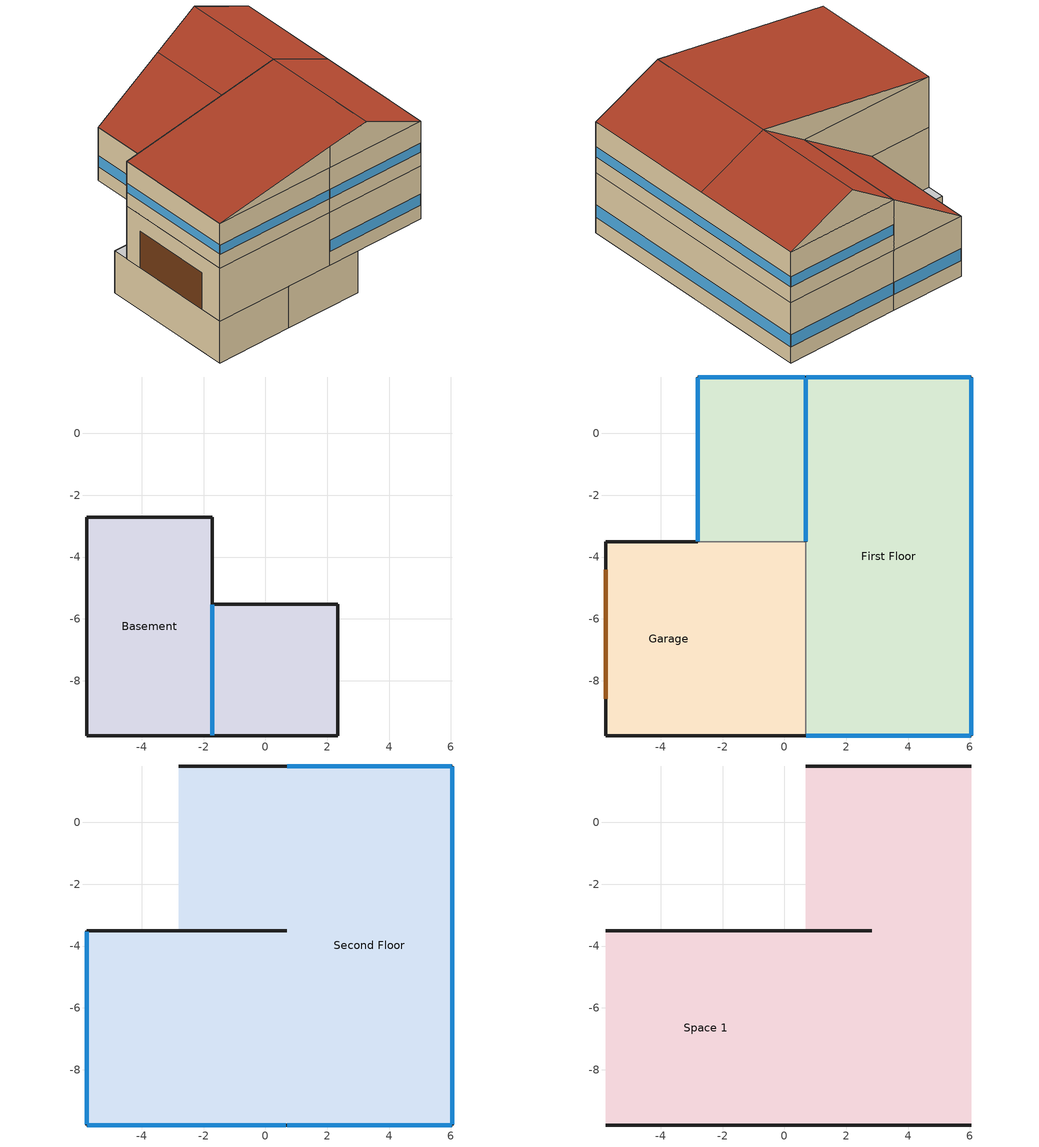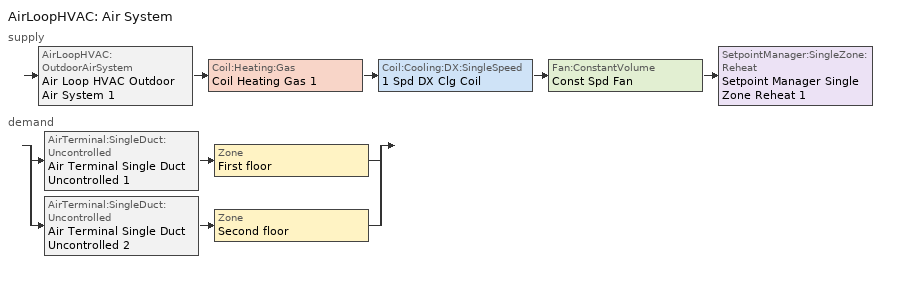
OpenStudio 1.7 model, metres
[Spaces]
Basement
 floor ground: -1.71,-2.71 -1.71,-9.79 -5.78,-9.79 -5.78,-2.71 z-1.64; 2.34,-5.52 2.34,-9.79 -1.71,-9.79 -1.71,-5.52 z-1.64
 wall outside: -1.71,-9.79 -1.71,-5.52 z-1.64:0.65
 wall ground: 2.34,-9.79 2.34,-5.52 -1.71,-5.52 -1.71,-2.71 -5.78,-2.71 -5.78,-9.79 -1.71,-9.79 2.34,-9.79 z-1.64:0.65
 window: -1.71,-9.76 -1.71,-5.55 z-0.88:-0.42
 ceiling ground: -2.81,-3.51 -2.81,-2.71 -5.78,-2.71 -5.78,-3.51 z0.65
Garage
 floor to Basement: 0.68,-5.52 0.68,-9.79 -1.71,-9.79 -1.71,-5.52 z0.65; -1.71,-3.51 -1.71,-9.79 -5.78,-9.79 -5.78,-3.51 z0.65
 floor ground: 0.68,-3.51 0.68,-5.52 -1.71,-5.52 -1.71,-3.51 z0.65
 wall outside: -2.81,-3.51 -5.78,-3.51 -5.78,-9.79 0.68,-9.79 z0.65:3.54
 wall to First Floor: 0.68,-9.79 0.68,-3.51 -2.81,-3.51 z0.65:3.54
 door (Exterior Door): -5.78,-4.41 -5.78,-8.58 z0.65:2.64
First Floor
 floor to Basement: 2.34,-5.52 2.34,-9.79 0.68,-9.79 0.68,-5.52 z0.65; -1.71,-2.71 -1.71,-3.51 -2.81,-3.51 -2.81,-2.71 z0.65
 floor ground: 0.68,1.82 0.68,-3.51 -1.71,-3.51 -1.71,-2.71 -2.81,-2.71 -2.81,1.82 z0.65; 6.04,1.82 6.04,-9.79 2.34,-9.79 2.34,-5.52 0.68,-5.52 0.68,1.82 z0.65
 wall outside: 0.68,-9.79 6.04,-9.79 6.04,1.82 0.68,1.82 -2.81,1.82 -2.81,-3.51 / 0.68,1.82 0.68,-3.51 z0.65:3.54
 window: -2.81,1.8 -2.81,-3.49 / 0.68,1.8 0.68,-3.49 / 0.71,-9.79 6.02,-9.79 / 6.04,-9.76 6.04,1.8 / 0.66,1.82 -2.78,1.82 / 6.02,1.82 0.71,1.82 z1.41:1.99
Second Floor
 floor to First Floor: 6.04,1.82 6.04,-9.79 0.68,-9.79 0.68,1.82 z3.54; 0.68,1.82 0.68,-3.51 -2.81,-3.51 -2.81,1.82 z3.54
 floor to Garage: 0.68,-3.51 0.68,-9.79 -5.78,-9.79 -5.78,-3.51 z3.54
 wall outside: -5.78,-3.51 -5.78,-9.79 0.68,-9.79 6.04,-9.79 6.04,1.82 0.68,1.82 z3.54:5.98; 0.68,-3.51,5.98 -2.81,-3.51,3.54 -5.78,-3.51,3.54 -5.78,-3.51,5.98; 0.68,1.82,5.98 0.68,1.82,3.54 -2.81,1.82,3.54
 window: -5.78,-3.54 -5.78,-9.76 / 0.71,-9.79 6.02,-9.79 / 6.04,-9.76 6.04,1.8 / -5.75,-9.79 0.66,-9.79 / 6.02,1.82 0.71,1.82 z4.3:4.79
 roof outside (AtticRoof ClimateZone 1-8): 0.68,-3.51,5.98 0.68,1.82,5.98 -2.81,1.82,3.54 -2.81,-3.51,3.54
Space 1
 floor to Second Floor (CBECS 1980-2004 ExtRoof AtticFloor ClimateZone 5b): 6.04,-3.51 6.04,-9.79 0.68,-9.79 0.68,-3.51 z5.98; 0.68,-3.51 0.68,-9.79 -5.78,-9.79 -5.78,-3.51 z5.98; 6.04,1.82 6.04,-3.51 0.68,-3.51 0.68,1.82 z5.98
 wall outside: 2.83,1.82,7.48 6.04,1.82,5.98 0.68,1.82,5.98; 0.68,-9.79,7.11 -5.78,-9.79,5.98 0.68,-9.79,5.98; 2.83,-9.79,7.48 0.68,-9.79,7.11 0.68,-9.79,5.98 6.04,-9.79,5.98; 2.83,-3.51,7.48 -5.78,-3.51,5.98 0.68,-3.51,5.98
 roof outside (AtticRoof ClimateZone 1-8): 2.83,-3.51,7.48 2.83,1.82,7.48 0.68,1.82,5.98 0.68,-3.51,5.98; 2.83,-3.51,7.48 6.04,-3.51,5.98 6.04,1.82,5.98 2.83,1.82,7.48; 2.83,-3.51,7.48 2.83,-9.79,7.48 6.04,-9.79,5.98 6.04,-3.51,5.98; 2.83,-3.51,7.48 -5.78,-3.51,5.98 -5.78,-9.79,5.98 2.83,-9.79,7.48
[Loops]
AirLoopHVAC 'Air System'
 supply: AirLoopHVAC:OutdoorAirSystem 'Air Loop HVAC Outdoor Air System 1' > Coil:Heating:Gas 'Coil Heating Gas 1' > Coil:Cooling:DX:SingleSpeed '1 Spd DX Clg Coil' > Fan:ConstantVolume 'Const Spd Fan' > SetpointManager:SingleZone:Reheat 'Setpoint Manager Single Zone Reheat 1'
 demand: split
  | AirTerminal:SingleDuct:Uncontrolled 'Air Terminal Single Duct Uncontrolled 1' > Zone 'First floor'
  | AirTerminal:SingleDuct:Uncontrolled 'Air Terminal Single Duct Uncontrolled 2' > Zone 'Second floor'
[Building]
Building 1: North Axis {deg}=-0; Space Type=DOE Ref 1980-2004 - Warehouse - Bulk; Default Construction Set=DOE Ref 1980-2004 - CZ5b - MidriseApartment; Default Schedule Set=DOE Ref 1980-2004 - MidriseApartment - Apartment Schedule Set
[ClimateZones]
Climate Zone Institution Name 1=ASHRAE; Climate Zone Document Name 1=ANSI/ASHRAE Standard 169; Climate Zone Document Year 1=2006; Climate Zone Institution Name 2=CEC; Climate Zone Document Name 2=California Climate Zone Descriptions; Climate Zone Document Year 2=1995
[Site]
Westminster (Colorado): Latitude {deg}=39.9043; Longitude {deg}=-105.031; Time Zone {hr}=-7; Elevation {m}=1602.05
[SizingPeriod:DesignDay] Barometric Pressure {Pa}=81198; Sky Clearness=0; Rain Indicator=0; Snow Indicator=0; Day of Month=21; Daylight Saving Time Indicator=0; Dry-Bulb Temperature Range Modifier Type=DefaultMultipliers
Name | Maximum Dry-Bulb Temperature {C} | Daily Dry-Bulb Temperature Range {deltaC} | Humidity Indicating Conditions at Maximum Dry-Bulb {BasedOnField A3} | Wind Speed {m/s} | Wind Direction {deg} | Month | Day Type | Humidity Indicating Type | Solar Model Indicator | ASHRAE Taub | ASHRAE Taud
Denver Centennial  Golden   N Ann Clg .4% Condns WB=>MDB | 27.3 | 15.2 | 18.4 | 4.9 | 0 | 7 | SummerDesignDay | Wetbulb | ASHRAETau | 0.424 | 2.025
Denver Centennial  Golden   N Ann Htg Wind 99.6% Condns WS=>MCDB | 3.9 | 0 | 3.9 | 12.2 | 340 | 12 | WinterDesignDay | Wetbulb | ASHRAEClearSky
Denver Centennial  Golden   N Ann Htg 99.6% Condns DB | -18.8 | 0 | -18.8 | 3 | 340 | 12 | WinterDesignDay | Wetbulb | ASHRAEClearSky
Denver Centennial  Golden   N Ann Hum_n 99.6% Condns DP=>MCDB | -10.9 | 0 | -21.6 | 3 | 340 | 12 | WinterDesignDay | Dewpoint | ASHRAEClearSky
Denver Centennial  Golden   N Ann Clg .4% Condns Enth=>MDB | 27.3 | 15.2 | 59700 | 4.9 | 0 | 7 | SummerDesignDay | Enthalpy | ASHRAETau | 0.424 | 2.025
Denver Centennial  Golden   N Ann Clg .4% Condns DB=>MWB | 33 | 15.2 | 15.7 | 4.9 | 0 | 7 | SummerDesignDay | Wetbulb | ASHRAETau | 0.424 | 2.025
Denver Centennial  Golden   N Ann Clg .4% Condns DP=>MDB | 20.2 | 15.2 | 16.1 | 4.9 | 0 | 7 | SummerDesignDay | Dewpoint | ASHRAETau | 0.424 | 2.025
[Construction]
ExtSlabCarpet 4in ClimateZone 1-8: MAT-CC05 4 HW CONCRETE, CP02 CARPET PAD
Interior Floor: F16 Acoustic tile, F05 Ceiling air space resistance, M11 100mm lightweight concrete
Interior Wall: G01a 19mm gypsum board, F04 Wall air space resistance, G01a 19mm gypsum board
Interior Ceiling: M11 100mm lightweight concrete, F05 Ceiling air space resistance, F16 Acoustic tile
Exterior Door: F08 Metal surface, I01 25mm insulation board
Interior Window: Clear 3mm
Interior Door; Interior Partition: G05 25mm wood
CBECS 1980-2004 ExtRoof IEAD ClimateZone 5b: Roof Membrane, IEAD NonRes Roof Insulation-3.51, Metal Decking
CBECS 1980-2004 ExtWindow ClimateZone 5: Fixed Window 3.35/0.39/0.31
AtticRoof ClimateZone 1-8: Roof Membrane 1, Metal Decking 1
CBECS 1980-2004 ExtWall WoodFrame ClimateZone 5: Wood Siding 4, Wood Frame NonRes Wall Insulation-2.15, 1/2IN Gypsum
CBECS 1980-2004 ExtRoof AtticFloor ClimateZone 5b: 1/2IN Gypsum, AtticFloor NonRes Insulation-3.45, 1/2IN Gypsum
[Material] Thermal Absorptance=0.9
Name | Roughness | Thickness {m} | Conductivity {W/m-K} | Density {kg/m3} | Specific Heat {J/kg-K} | Solar Absorptance | Visible Absorptance
MAT-CC05 4 HW CONCRETE | Rough | 0.1016 | 1.311 | 2240 | 836.8 | 0.85 | 0.85
1/2IN Gypsum | Smooth | 0.0127 | 0.16 | 784.9 | 830 | 0.4 | 0.4
Roof Membrane; Roof Membrane 1 | VeryRough | 0.0095 | 0.16 | 1121.29 | 1460 | 0.7 | 0.7
Metal Decking; Metal Decking 1 | MediumSmooth | 0.0015 | 45.006 | 7680 | 418.4 | 0.6 | 0.6
F16 Acoustic tile | MediumSmooth | 0.0191 | 0.06 | 368 | 590 | 0.3 | 0.3
M11 100mm lightweight concrete | MediumRough | 0.1016 | 0.53 | 1280 | 840 | 0.5 | 0.5
G01a 19mm gypsum board | MediumSmooth | 0.019 | 0.16 | 800 | 1090 | 0.4 | 0.4
F08 Metal surface | Smooth | 0.0008 | 45.28 | 7824 | 500 | 0.7 | 0.7
I01 25mm insulation board | MediumRough | 0.0254 | 0.03 | 43 | 1210 | 0.6 | 0.6
G05 25mm wood | MediumSmooth | 0.0254 | 0.15 | 608 | 1630 | 0.5 | 0.5
IEAD NonRes Roof Insulation-3.51 | MediumRough | 0.159569 | 0.049 | 265 | 836.8 | 0.7 | 0.7
Wood Siding 4 | MediumSmooth | 0.01 | 0.11 | 544.62 | 1210 | 0.78 | 0.78
Wood Frame NonRes Wall Insulation-2.15 | MediumRough | 0.0895622 | 0.049 | 265 | 836.8 | 0.7 | 0.7
AtticFloor NonRes Insulation-3.45 | MediumRough | 0.152199 | 0.049 | 265 | 836.8 | 0.7 | 0.7
[Material:NoMass]
CP02 CARPET PAD: Roughness=Smooth; Thermal Resistance {m2-K/W}=0.1; Thermal Absorptance=0.9; Solar Absorptance=0.8; Visible Absorptance=0.8
[Material:AirGap]
Name | Thermal Resistance {m2-K/W}
F05 Ceiling air space resistance | 0.18
F04 Wall air space resistance | 0.15
[WindowMaterial:Glazing]
Clear 3mm: Optical Data Type=SpectralAverage; Thickness {m}=0.003; Solar Transmittance at Normal Incidence=0.837; Front Side Solar Reflectance at Normal Incidence=0.075; Back Side Solar Reflectance at Normal Incidence=0; Visible Transmittance at Normal Incidence=0.898; Front Side Visible Reflectance at Normal Incidence=0.081; Back Side Visible Reflectance at Normal Incidence=0; Infrared Transmittance at Normal Incidence=0; Front Side Infrared Hemispherical Emissivity=0.84; Back Side Infrared Hemispherical Emissivity=0.84; Conductivity {W/m-K}=0.9; Dirt Correction Factor for Solar and Visible Transmittance=1; Solar Diffusing=No
[DefaultConstructionSet]
DOE Ref 1980-2004 - CZ5b - MidriseApartment: Default Exterior Surface Constructions=Default Surface Constructions 28; Default Interior Surface Constructions=Default Surface Constructions 29; Default Ground Contact Surface Constructions=Default Surface Constructions 30; Default Exterior SubSurface Constructions=Default Sub Surface Constructions 19; Default Interior SubSurface Constructions=Default Sub Surface Constructions 20; Interior Partition Construction=Interior Partition
[DefaultSurfaceConstructions]
Name | Floor Construction | Wall Construction | Roof Ceiling Construction
Default Surface Constructions 28 | ExtSlabCarpet 4in ClimateZone 1-8 | CBECS 1980-2004 ExtWall WoodFrame ClimateZone 5 | CBECS 1980-2004 ExtRoof IEAD ClimateZone 5b
Default Surface Constructions 29 | Interior Floor | Interior Wall | Interior Ceiling
Default Surface Constructions 30 | ExtSlabCarpet 4in ClimateZone 1-8 | ExtSlabCarpet 4in ClimateZone 1-8 | ExtSlabCarpet 4in ClimateZone 1-8
[DefaultSubSurfaceConstructions]
Name | Fixed Window Construction | Operable Window Construction | Door Construction | Tubular Daylight Dome Construction | Tubular Daylight Diffuser Construction
Default Sub Surface Constructions 19 | CBECS 1980-2004 ExtWindow ClimateZone 5 | CBECS 1980-2004 ExtWindow ClimateZone 5 | Exterior Door | Interior Window | Interior Window
Default Sub Surface Constructions 20 | Interior Window | Interior Window | Interior Door
[WindowMaterial:SimpleGlazingSystem]
Fixed Window 3.35/0.39/0.31: U-Factor {W/m2-K}=3.35002; Solar Heat Gain Coefficient=0.39; Visible Transmittance=0.31
[DesignSpecification:OutdoorAir]
DOE Ref 1980-2004 - MidriseApartment - Corridor Ventilation: Outdoor Air Method=Sum; Outdoor Air Flow per Floor Area {m3/s-m2}=0.000254
[ThermostatSetpoint:DualSetpoint] Heating Setpoint Temperature Schedule=MidriseApartment Apartment HtgSetp; Cooling Setpoint Temperature Schedule=MidriseApartment Apartment ClgSetp
Thermostat Setpoint Dual Setpoint 1; Thermostat Setpoint Dual Setpoint 2
[Space]
Name | Space Type | Thermal Zone
Basement | DOE Ref 1980-2004 - Warehouse - Bulk | Basement
Garage | DOE Ref 1980-2004 - Warehouse - Bulk | Garage
First Floor | DOE Ref 1980-2004 - MidriseApartment - Apartment | First floor
Second Floor | DOE Ref 1980-2004 - MidriseApartment - Apartment | Second floor
Space 1 |  | Thermal Zone 1
[SpaceType] Design Specification Outdoor Air Object=DOE Ref 1980-2004 - MidriseApartment - Corridor Ventilation
Name | Default Schedule Set | Standards Building Type | Standards Space Type
DOE Ref 1980-2004 - MidriseApartment - Apartment | DOE Ref 1980-2004 - MidriseApartment - Apartment Schedule Set | MidriseApartment | Apartment
DOE Ref 1980-2004 - Warehouse - Bulk | DOE Ref 1980-2004 - Warehouse - Bulk Schedule Set | Warehouse | Bulk
[DefaultScheduleSet]
Name | Number of People Schedule | People Activity Level Schedule | Lighting Schedule | Electric Equipment Schedule | Infiltration Schedule
DOE Ref 1980-2004 - MidriseApartment - Apartment Schedule Set | MidriseApartment Apartment Occ | MidriseApartment Activity | MidriseApartment Apartment Light | MidriseApartment Apartment Equip | MidriseApartment Infil
DOE Ref 1980-2004 - Warehouse - Bulk Schedule Set |  |  |  |  | Always On
[Lights:Definition] Design Level Calculation Method=Watts/Area
Name | Watts per Space Floor Area {W/m2}
DOE Ref 1980-2004 - MidriseApartment - Apartment Lights Definition | 3.87501
DOE Ref 1980-2004 - Warehouse - Bulk Lights Definition | 3.33681
[Lights]
Name | Lights Definition | Space or SpaceType
DOE Ref 1980-2004 - MidriseApartment - Apartment Lights | DOE Ref 1980-2004 - MidriseApartment - Apartment Lights Definition | DOE Ref 1980-2004 - MidriseApartment - Apartment
DOE Ref 1980-2004 - Warehouse - Bulk Lights | DOE Ref 1980-2004 - Warehouse - Bulk Lights Definition | DOE Ref 1980-2004 - Warehouse - Bulk
[People:Definition]
DOE Ref 1980-2004 - MidriseApartment - Apartment People Definition: Number of People Calculation Method=People/Area; People per Space Floor Area {person/m2}=0.0283091; Fraction Radiant=0.3
[People]
DOE Ref 1980-2004 - MidriseApartment - Apartment People: People Definition=DOE Ref 1980-2004 - MidriseApartment - Apartment People Definition; Space or SpaceType=DOE Ref 1980-2004 - MidriseApartment - Apartment
[SpaceInfiltration:DesignFlowRate] Design Flow Rate Calculation Method=Flow/ExteriorArea; Flow per Exterior Surface Area {m3/s-m2}=0.00113386
Name | Space or SpaceType
DOE Ref 1980-2004 - MidriseApartment - Apartment Infiltration | DOE Ref 1980-2004 - MidriseApartment - Apartment
DOE Ref 1980-2004 - Warehouse - Bulk Infiltration | DOE Ref 1980-2004 - Warehouse - Bulk
[ElectricEquipment:Definition] Design Level Calculation Method=Watts/Area
Name | Watts per Space Floor Area {W/m2}
DOE Ref 1980-2004 - MidriseApartment - Apartment Electric Equipment Definition | 5.38196
DOE Ref 1980-2004 - Warehouse - Bulk Electric Equipment Definition | 2.69098
[ElectricEquipment]
Name | Electric Equipment Definition | Space or SpaceType
DOE Ref 1980-2004 - MidriseApartment - Apartment Electric Equipment | DOE Ref 1980-2004 - MidriseApartment - Apartment Electric Equipment Definition | DOE Ref 1980-2004 - MidriseApartment - Apartment
DOE Ref 1980-2004 - Warehouse - Bulk Electric Equipment | DOE Ref 1980-2004 - Warehouse - Bulk Electric Equipment Definition | DOE Ref 1980-2004 - Warehouse - Bulk
[ThermalZone] Use Ideal Air Loads=No
Name | Thermostat
Basement; Garage; Thermal Zone 1
Second floor | Thermostat Setpoint Dual Setpoint 1
First floor | Thermostat Setpoint Dual Setpoint 2
[Sizing:Zone] Zone Cooling Design Supply Air Temperature {C}=14; Zone Heating Design Supply Air Temperature {C}=40; Zone Cooling Design Supply Air Humidity Ratio {kg-H2O/kg-air}=0.0085; Zone Heating Design Supply Air Humidity Ratio {kg-H2O/kg-air}=0.008; Cooling Design Air Flow Method=DesignDay; Heating Design Air Flow Method=DesignDay
Basement; Second floor; First floor; Garage; Thermal Zone 1
[Zone equipment]
Second floor: Air Terminal Single Duct Uncontrolled 2
First floor: Air Terminal Single Duct Uncontrolled 1
[AirLoopHVAC]
Air System: Design Supply Air Flow Rate {m3/s}=AutoSize
[AvailabilityManager:Scheduled]
Availability Manager Scheduled 1: Schedule=Always On Discrete
[Sizing:System]
Air System: Type of Load to Size On=Sensible; Design Outdoor Air Flow Rate {m3/s}=Autosize; Minimum System Air Flow Ratio=1; Preheat Design Temperature {C}=7; Preheat Design Humidity Ratio {kg-H2O/kg-Air}=0.008; Precool Design Temperature {C}=12.8; Precool Design Humidity Ratio {kg-H2O/kg-Air}=0.008; Central Cooling Design Supply Air Temperature {C}=12.8; Central Heating Design Supply Air Temperature {C}=40; Sizing Option=NonCoincident; 100% Outdoor Air in Cooling=Yes; 100% Outdoor Air in Heating=Yes; Central Cooling Design Supply Air Humidity Ratio {kg-H2O/kg-Air}=0.0085; Central Heating Design Supply Air Humidity Ratio {kg-H2O/kg-Air}=0.008; Cooling Design Air Flow Method=DesignDay; Cooling Design Air Flow Rate {m3/s}=0; Heating Design Air Flow Method=DesignDay; Heating Design Air Flow Rate {m3/s}=0; System Outdoor Air Method=ZoneSum
[Coil:Heating:Gas]
Coil Heating Gas 1: Availability Schedule=Always On Discrete; Gas Burner Efficiency=0.8; Nominal Capacity {W}=26376.4; Parasitic Electric Load {W}=0; Parasitic Gas Load {W}=0
[SetpointManager:SingleZone:Reheat]
Setpoint Manager Single Zone Reheat 1: Minimum Supply Air Temperature {C}=-99; Maximum Supply Air Temperature {C}=99; Control Zone=First floor
[Controller:OutdoorAir]
Controller Outdoor Air 1: Minimum Outdoor Air Flow Rate {m3/s}=Autosize; Maximum Outdoor Air Flow Rate {m3/s}=Autosize; Economizer Control Type=DifferentialDryBulb; Economizer Control Action Type=ModulateFlow; Economizer Maximum Limit Dry-Bulb Temperature {C}=28; Economizer Maximum Limit Enthalpy {J/kg}=64000; Economizer Minimum Limit Dry-Bulb Temperature {C}=-100; Lockout Type=NoLockout; Minimum Limit Type=FixedMinimum; Controller Mechanical Ventilation=Controller Mechanical Ventilation 1; High Humidity Control=No; Heat Recovery Bypass Control Type=BypassWhenWithinEconomizerLimits
[Controller:MechanicalVentilation]
Controller Mechanical Ventilation 1: Availability Schedule=Always On Discrete; System Outdoor Air Method=ZoneSum
[AirLoopHVAC:OutdoorAirSystem]
Air Loop HVAC Outdoor Air System 1: Controller=Controller Outdoor Air 1
[AirTerminal:SingleDuct:Uncontrolled] Availability Schedule=Always On Discrete; Maximum Air Flow Rate {m3/s}=AutoSize
Air Terminal Single Duct Uncontrolled 1; Air Terminal Single Duct Uncontrolled 2
[Coil:Cooling:DX:SingleSpeed]
1 Spd DX Clg Coil: Availability Schedule=Always On Discrete 1; Rated Total Cooling Capacity {W}=10550; Rated Sensible Heat Ratio=Autosize; Rated COP {W/W}=3.7; Rated Air Flow Rate {m3/s}=Autosize; Rated Evaporator Fan Power Per Volume Flow Rate {W/(m3/s)}=773.3; Total Cooling Capacity Function of Temperature Curve=OS:Curve:Biquadratic 1; Total Cooling Capacity Function of Flow Fraction Curve=OS:Curve:Quadratic 1; Energy Input Ratio Function of Temperature Curve=OS:Curve:Biquadratic 2; Energy Input Ratio Function of Flow Fraction Curve=OS:Curve:Quadratic 2; Part Load Fraction Correlation Curve=OS:Curve:Quadratic 3; Condenser Type=AirCooled; Evaporative Condenser Effectiveness=0; Evaporative Condenser Air Flow Rate {m3/s}=Autosize; Evaporative Condenser Pump Rated Power Consumption {W}=Autosize; Crankcase Heater Capacity {W}=0; Maximum Outdoor Dry-Bulb Temperature for Crankcase Heater Operation {C}=0; Basin Heater Capacity {W/K}=0; Basin Heater Setpoint Temperature {C}=10
[Fan:ConstantVolume]
Const Spd Fan: Availability Schedule=Always On Discrete 1; Fan Efficiency=0.8; Pressure Rise {Pa}=250; Maximum Flow Rate {m3/s}=0.660726; Motor Efficiency=0.9
[Schedule:Ruleset]
Name | Default Day Schedule | Summer Design Day Schedule | Winter Design Day Schedule
MidriseApartment Apartment Light | MidriseApartment Apartment Light Default Schedule | MidriseApartment Apartment Light Summer Design Day | MidriseApartment Apartment Light Winter Design Day
MidriseApartment Apartment Occ | MidriseApartment Apartment Occ Default Schedule | MidriseApartment Apartment Occ Summer Design Day | MidriseApartment Apartment Occ Winter Design Day
MidriseApartment Activity | MidriseApartment Activity Default Schedule | MidriseApartment Activity Summer Design Day | MidriseApartment Activity Winter Design Day
MidriseApartment Infil | MidriseApartment Infil Default Schedule | MidriseApartment Infil Summer Design Day | MidriseApartment Infil Winter Design Day
MidriseApartment Apartment Equip | MidriseApartment Apartment Equip Default Schedule | MidriseApartment Apartment Equip Summer Design Day | MidriseApartment Apartment Equip Winter Design Day
MidriseApartment Apartment HtgSetp | MidriseApartment Apartment HtgSetp Default Schedule | Schedule Day 5 | Schedule Day 4
MidriseApartment Apartment ClgSetp | MidriseApartment Apartment ClgSetp Default Schedule | Schedule Day 3 | Schedule Day 2
Always On | Always On Default Schedule | Always On Summer Design Day | Always On Winter Design Day
[Schedule:Day]
MidriseApartment Apartment Light Default Schedule; MidriseApartment Apartment Light Summer Design Day; MidriseApartment Apartment Light Winter Design Day: 4, 0, 0.067, 5, 0, 0.187, 6, 0, 0.394, 7, 0, 0.44, 8, 0, 0.393, 9, 0, 0.172, 15, 0, 0.119, 16, 0, 0.206, 17, 0, 0.439, 18, 0, 0.616, 19, 0, 0.829, 20, 0, 0.986, 21, 0, 1, 22, 0, 0.692, 23, 0, 0.384, 24, 0, 0.16
MidriseApartment Apartment Occ Default Schedule; MidriseApartment Apartment Occ Summer Design Day; MidriseApartment Apartment Occ Winter Design Day: 7, 0, 1, 8, 0, 0.85, 9, 0, 0.39, 16, 0, 0.25, 17, 0, 0.3, 18, 0, 0.52, 21, 0, 0.87, 24, 0, 1
MidriseApartment Activity Default Schedule; MidriseApartment Activity Summer Design Day; MidriseApartment Activity Winter Design Day: 24, 0, 120
MidriseApartment Infil Default Schedule; MidriseApartment Infil Summer Design Day; MidriseApartment Infil Winter Design Day; Always On Default Schedule; Always On Summer Design Day; Always On Winter Design Day: 24, 0, 1
MidriseApartment Apartment Equip Default Schedule; MidriseApartment Apartment Equip Summer Design Day; MidriseApartment Apartment Equip Winter Design Day: 1, 0, 0.45, 2, 0, 0.41, 3, 0, 0.39, 5, 0, 0.38, 6, 0, 0.43, 7, 0, 0.54, 8, 0, 0.65, 9, 0, 0.66, 10, 0, 0.67, 11, 0, 0.69, 12, 0, 0.7, 13, 0, 0.69, 14, 0, 0.66, 15, 0, 0.65, 16, 0, 0.68, 17, 0, 0.8, 19, 0, 1, 20, 0, 0.93, 21, 0, 0.89, 22, 0, 0.85, 23, 0, 0.71, 24, 0, 0.58
MidriseApartment Apartment HtgSetp Default Schedule; Schedule Day 5; Schedule Day 4: 24, 0, 21.1
MidriseApartment Apartment ClgSetp Default Schedule; Schedule Day 3; Schedule Day 2: 24, 0, 23.9
[Schedule:Constant] Value=1
Always On Discrete; Always On Discrete 1
[Curve:Biquadratic] Minimum Value of x {BasedOnField A2}=17; Maximum Value of x {BasedOnField A2}=22; Minimum Value of y {BasedOnField A3}=13; Maximum Value of y {BasedOnField A3}=46
Name | Coefficient1 Constant | Coefficient2 x | Coefficient3 x**2 | Coefficient4 y | Coefficient5 y**2 | Coefficient6 x*y
OS:Curve:Biquadratic 1 | 0.42415 | 0.04426 | -0.00042 | 0.00333 | -8e-05 | -0.00021
OS:Curve:Biquadratic 2 | 1.23649 | -0.02431 | 0.00057 | -0.01434 | 0.00063 | -0.00038
[Curve:Quadratic]
Name | Coefficient1 Constant | Coefficient2 x | Coefficient3 x**2 | Minimum Value of x {BasedOnField A2} | Maximum Value of x {BasedOnField A2}
OS:Curve:Quadratic 1 | 0.77136 | 0.34053 | -0.11088 | 0.75918 | 1.13877
OS:Curve:Quadratic 2 | 1.2055 | -0.32953 | 0.12308 | 0.75918 | 1.13877
OS:Curve:Quadratic 3 | 0.771 | 0.229 | 0 | 0 | 1
